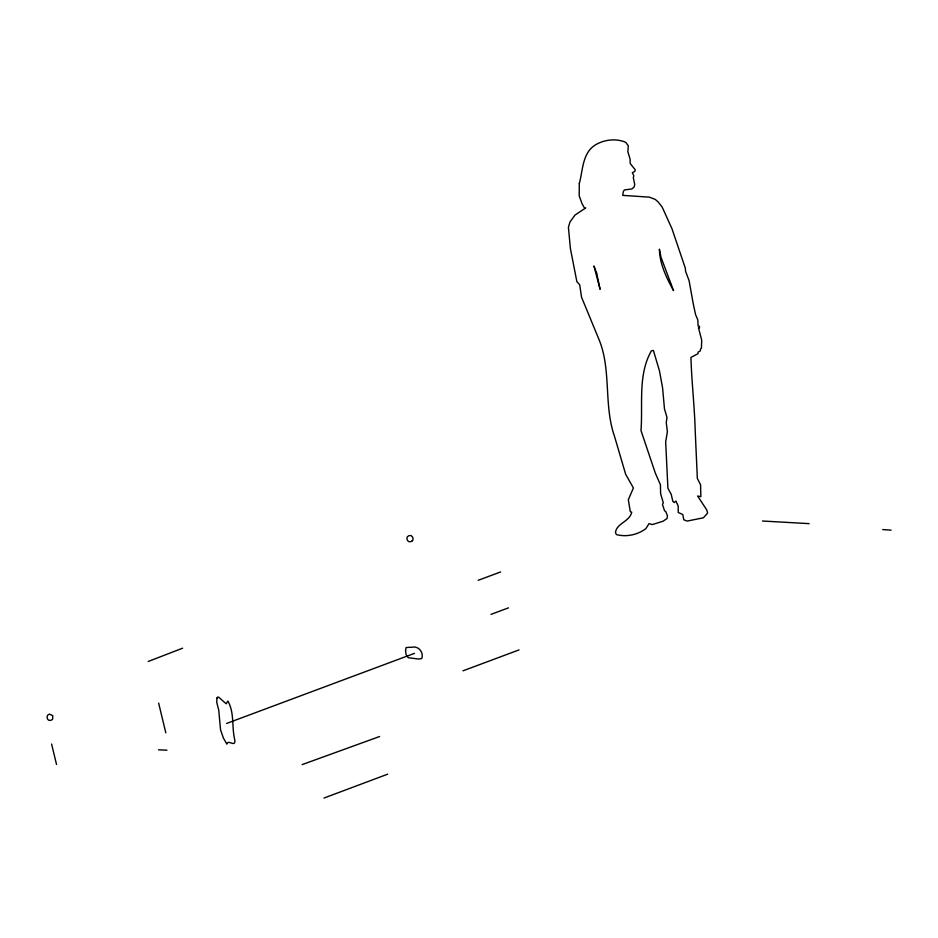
<?xml version="1.0" encoding="UTF-8"?>
<svg xmlns="http://www.w3.org/2000/svg" width="938" height="938" viewBox="0 0 938 938"><rect width="100%" height="100%" fill="white"/><g stroke="black" fill="none" stroke-linecap="round" stroke-linejoin="round"><path stroke-width="1.41" d="M48.987 714.322C45.939 714.826 46.607 721.263 50.464 720.431M52.634 719.129L52.774 715.671L49.608 714.17M409.015 535.633C405.298 536.606 406.94 542.551 410.375 541.789M411.876 541.179C414.619 539.819 412.31 534.66 409.601 535.516M52.434 719.387L51.074 720.29M411.852 541.191L411.161 541.578M148.216 661.478L182.605 648.193M324.009 798.039L387.699 774.167M478.146 580.329L500.634 571.946M491.008 614.378L508.431 607.883M226.609 723.444L414.49 653.352M462.985 670.811L519.042 649.905M302.153 764.611L379.597 736.518M158.545 749.814L166.941 750.189M762.488 521.024L809.119 523.639M882.681 529.571L891.1 530.158M158.639 703.125L165.815 732.801M51.59 744.033L56.526 764.458M579.297 183.614L579.192 195.901L582.111 203.851L584.327 207.755L585.64 207.966L574.971 215.095L569.976 222.001L568.416 227.266L570.386 248.5L576.858 281.623L579.684 284.753L581.537 297.194L598.714 338.817C611.646 369.22 603.486 404.724 614.449 436.135L625.634 474.206L633.396 487.971L628.319 499.731L630.324 511.749L631.743 512.183C629.761 521.645 616.571 523.205 615.492 532.444L616.36 534.566C626.373 537.275 637.652 534.859 645.883 528.633L649.049 523.603L652.297 524.577L663.143 521.188L667.082 518.456L667.434 515.794L665.734 511.491L664.561 510.788L662.451 504.363L663.307 502.78L660.61 493.705L660.434 484.817L655.31 473.045L640.982 430.554C643.022 404.149 637.699 374.837 651.406 350.8L653.411 350.472L659.496 370.979L662.568 387.757L664.491 409.003L666.988 417.398L666.261 422.616L667.399 431.597L665.675 441.88L667.903 488.206L671.209 494.338L672.827 501.267L674.223 502.545L675.958 501.068L678.174 506.016L678.244 512.476L682.817 514.552L683.79 519.781L687.108 521.082L703.394 517.799L707.58 513.168L706.818 510.014L697.614 496.038L700.874 496.648L700.557 484.758L697.344 478.439L695.164 429.839C694.519 405.732 691.587 381.719 690.966 357.401L697.954 353.72L698.13 352.137L700.346 350.847L700.44 349.065L701.401 348.268L701.718 340.189L698.482 327.819L699.42 327.925L699.443 326.26L698.118 326.049L697.802 319.917L695.574 314.64L693.194 303.502L689.102 280.708L685.608 271.41L685.326 268.162L671.96 228.708L662.205 207.134L658.277 202.104L655.334 199.477L649.471 197.156L622.726 195.362L623.348 191.387L624.509 189.945L631.86 188.96L634.135 187.037L634.709 184.423L633.326 177.774L633.818 175.687L632.318 172.698L634.756 171.431L635.331 169.919L630.219 163.517L630.09 159.155L627.85 151.686L628.319 145.847L625.693 142.306C616.137 138.203 604.494 139.528 595.595 144.769C582.228 152.871 582.955 170.294 579.297 183.614M405.556 650.609L406.084 654.536L408.206 657.702L418.629 659.039L421.737 658.535C423.988 652.602 418.524 645.496 411.841 647.267A139.082 73.117 71.6 0 0 406.048 647.619L405.556 650.609M216.924 698.177L216.772 702.421L218.742 710.195L220.547 729.787L223.373 738.018L226.867 744.139C227.957 738.921 235.215 747.738 234.946 740.528C231.475 727.618 234.793 713.255 227.887 701.049L226.175 703.781L218.624 697.122L217.335 697.227L216.924 698.177M671.186 284.378L660.985 257.2L659.402 249.18C659.695 264.153 666.531 277.8 673.543 290.651L671.186 284.378M596.662 273.192L593.942 265.97L600.109 289.326L596.662 273.192"/></g></svg>
